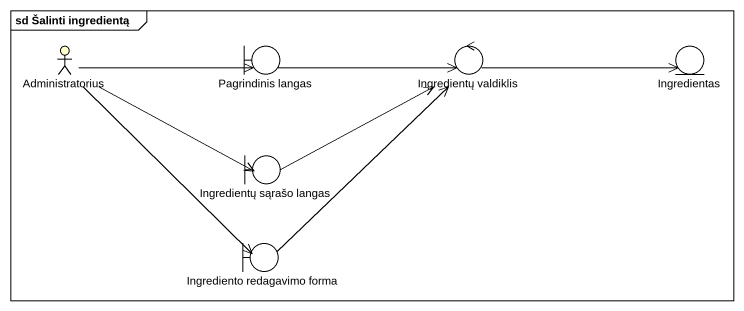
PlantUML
@startuml
mainframe sd Šalinti ingredientą
actor Administratorius #FFFFCC
boundary "Pagrindinis langas" as Pagrindinis_langas
control "Ingredientų valdiklis" as Ingredientų_valdiklis
entity Ingredientas
boundary "Ingredientų sąrašo langas" as Ingredientų_sąrašo_langas
boundary "Ingrediento redagavimo forma" as Ingrediento_redagavimo_forma
Administratorius -right-> Pagrindinis_langas
Administratorius -right-> Ingredientų_sąrašo_langas
Administratorius --> Ingrediento_redagavimo_forma
Pagrindinis_langas -right-> Ingredientų_valdiklis
Ingredientų_valdiklis -right-> Ingredientas
Ingredientų_sąrašo_langas -right-> Ingredientų_valdiklis
Ingrediento_redagavimo_forma -up-> Ingredientų_valdiklis
@enduml
